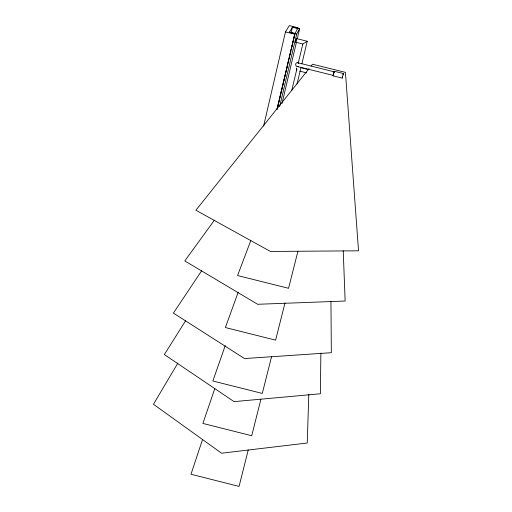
<?xml version="1.0" encoding="UTF-8"?>
<svg xmlns="http://www.w3.org/2000/svg" width="512" height="512" viewBox="0 0 512 512"><rect width="100%" height="100%" fill="white"/><g stroke="black" fill="none" stroke-linecap="round" stroke-linejoin="round"><path stroke-width="0.77" d="M320.864 353.024L320.384 393.773L234.074 401.626L164.339 354.554L185.6 320.787M308.806 394.374L307.238 443.014L221.587 453.21L153.466 404.275L177.926 362.976M307.232 41.248L302.835 44.006L295.622 42.221L295.923 40.672L296.518 38.586L307.232 41.248L301.856 63.802M296.518 38.586L296.314 39.68M333.958 72.506L334.278 71.27L343.354 73.517L342.202 78.112L333.133 75.866L333.402 74.752M334.144 71.834L297.907 62.752C295.475 61.888 294.675 65.85 296.998 66.432L333.248 75.405L333.504 74.349M334.278 71.27L334.086 72.09M263.603 126.138L285.459 31.93L289.325 25.6L298.138 27.776L297.862 28.275M291.142 32.666L292.41 27.213L297.722 28.525L295.021 33.395L289.574 32.045M276.87 109.67L294.874 33.658L277.158 109.158M277.875 106.47L282.067 88.589M282.432 87.034L283.162 83.923M283.526 82.368L285.171 75.373M285.536 73.818L287.725 64.486M288.09 62.931L288.819 59.827M289.184 58.272L289.728 55.936M290.093 54.381L290.822 51.27M291.187 49.715L293.376 40.39M293.741 38.835L294.842 34.17M279.674 106.483L296.691 34.106L299.629 28.71L292.557 26.963L289.421 32.307L296.691 34.106M282.048 103.354L296.518 41.933M297.248 38.822L299.629 28.71M291.738 90.56L296.896 68.826M298.189 63.392L302.835 44.006M297.037 84.019L300.928 67.686M296.211 40.134L295.622 42.221M333.453 74.541L333.613 73.888M333.594 73.965L333.741 73.363M333.734 73.402L333.888 72.774M342.202 78.112L342.534 76.787M343.021 74.842L343.354 73.517M333.856 72.934L334.022 72.237M297.946 251.155L288.557 288.294L237.581 275.546L250.816 240.512M284.992 302.957L275.603 340.147L225.389 327.552L238.15 292.333M271.654 356.301L262.291 393.427L212.858 380.998L225.235 345.594M260.902 399.302L251.718 435.731L202.906 423.43L214.778 388.634M248.243 449.946L239.066 486.4L190.989 474.253L202.598 439.36M333.395 74.893L333.146 75.84M334.054 72.154L334.17 71.731M333.363 74.982L333.248 75.405M296.512 68.147L296.352 69.517L296.826 70.266M201.728 270.65L173.408 313.088L244.506 358.554L331.341 352.704L330.938 301.581M214.413 220.141L184.813 260.928L257.645 304.282L345.133 301.037L343.238 250.797M309.069 68.602L195.891 210.234L270.438 251.456L358.534 250.816L345.434 72.371L312.557 64.237L311.059 66.106M298.426 66.336L296.998 66.432M285.459 31.93L294.579 34.182M301.549 67.846L308.397 69.542M299.91 71.206L306.752 72.902M297.907 62.752L298.758 63.315"/></g></svg>
